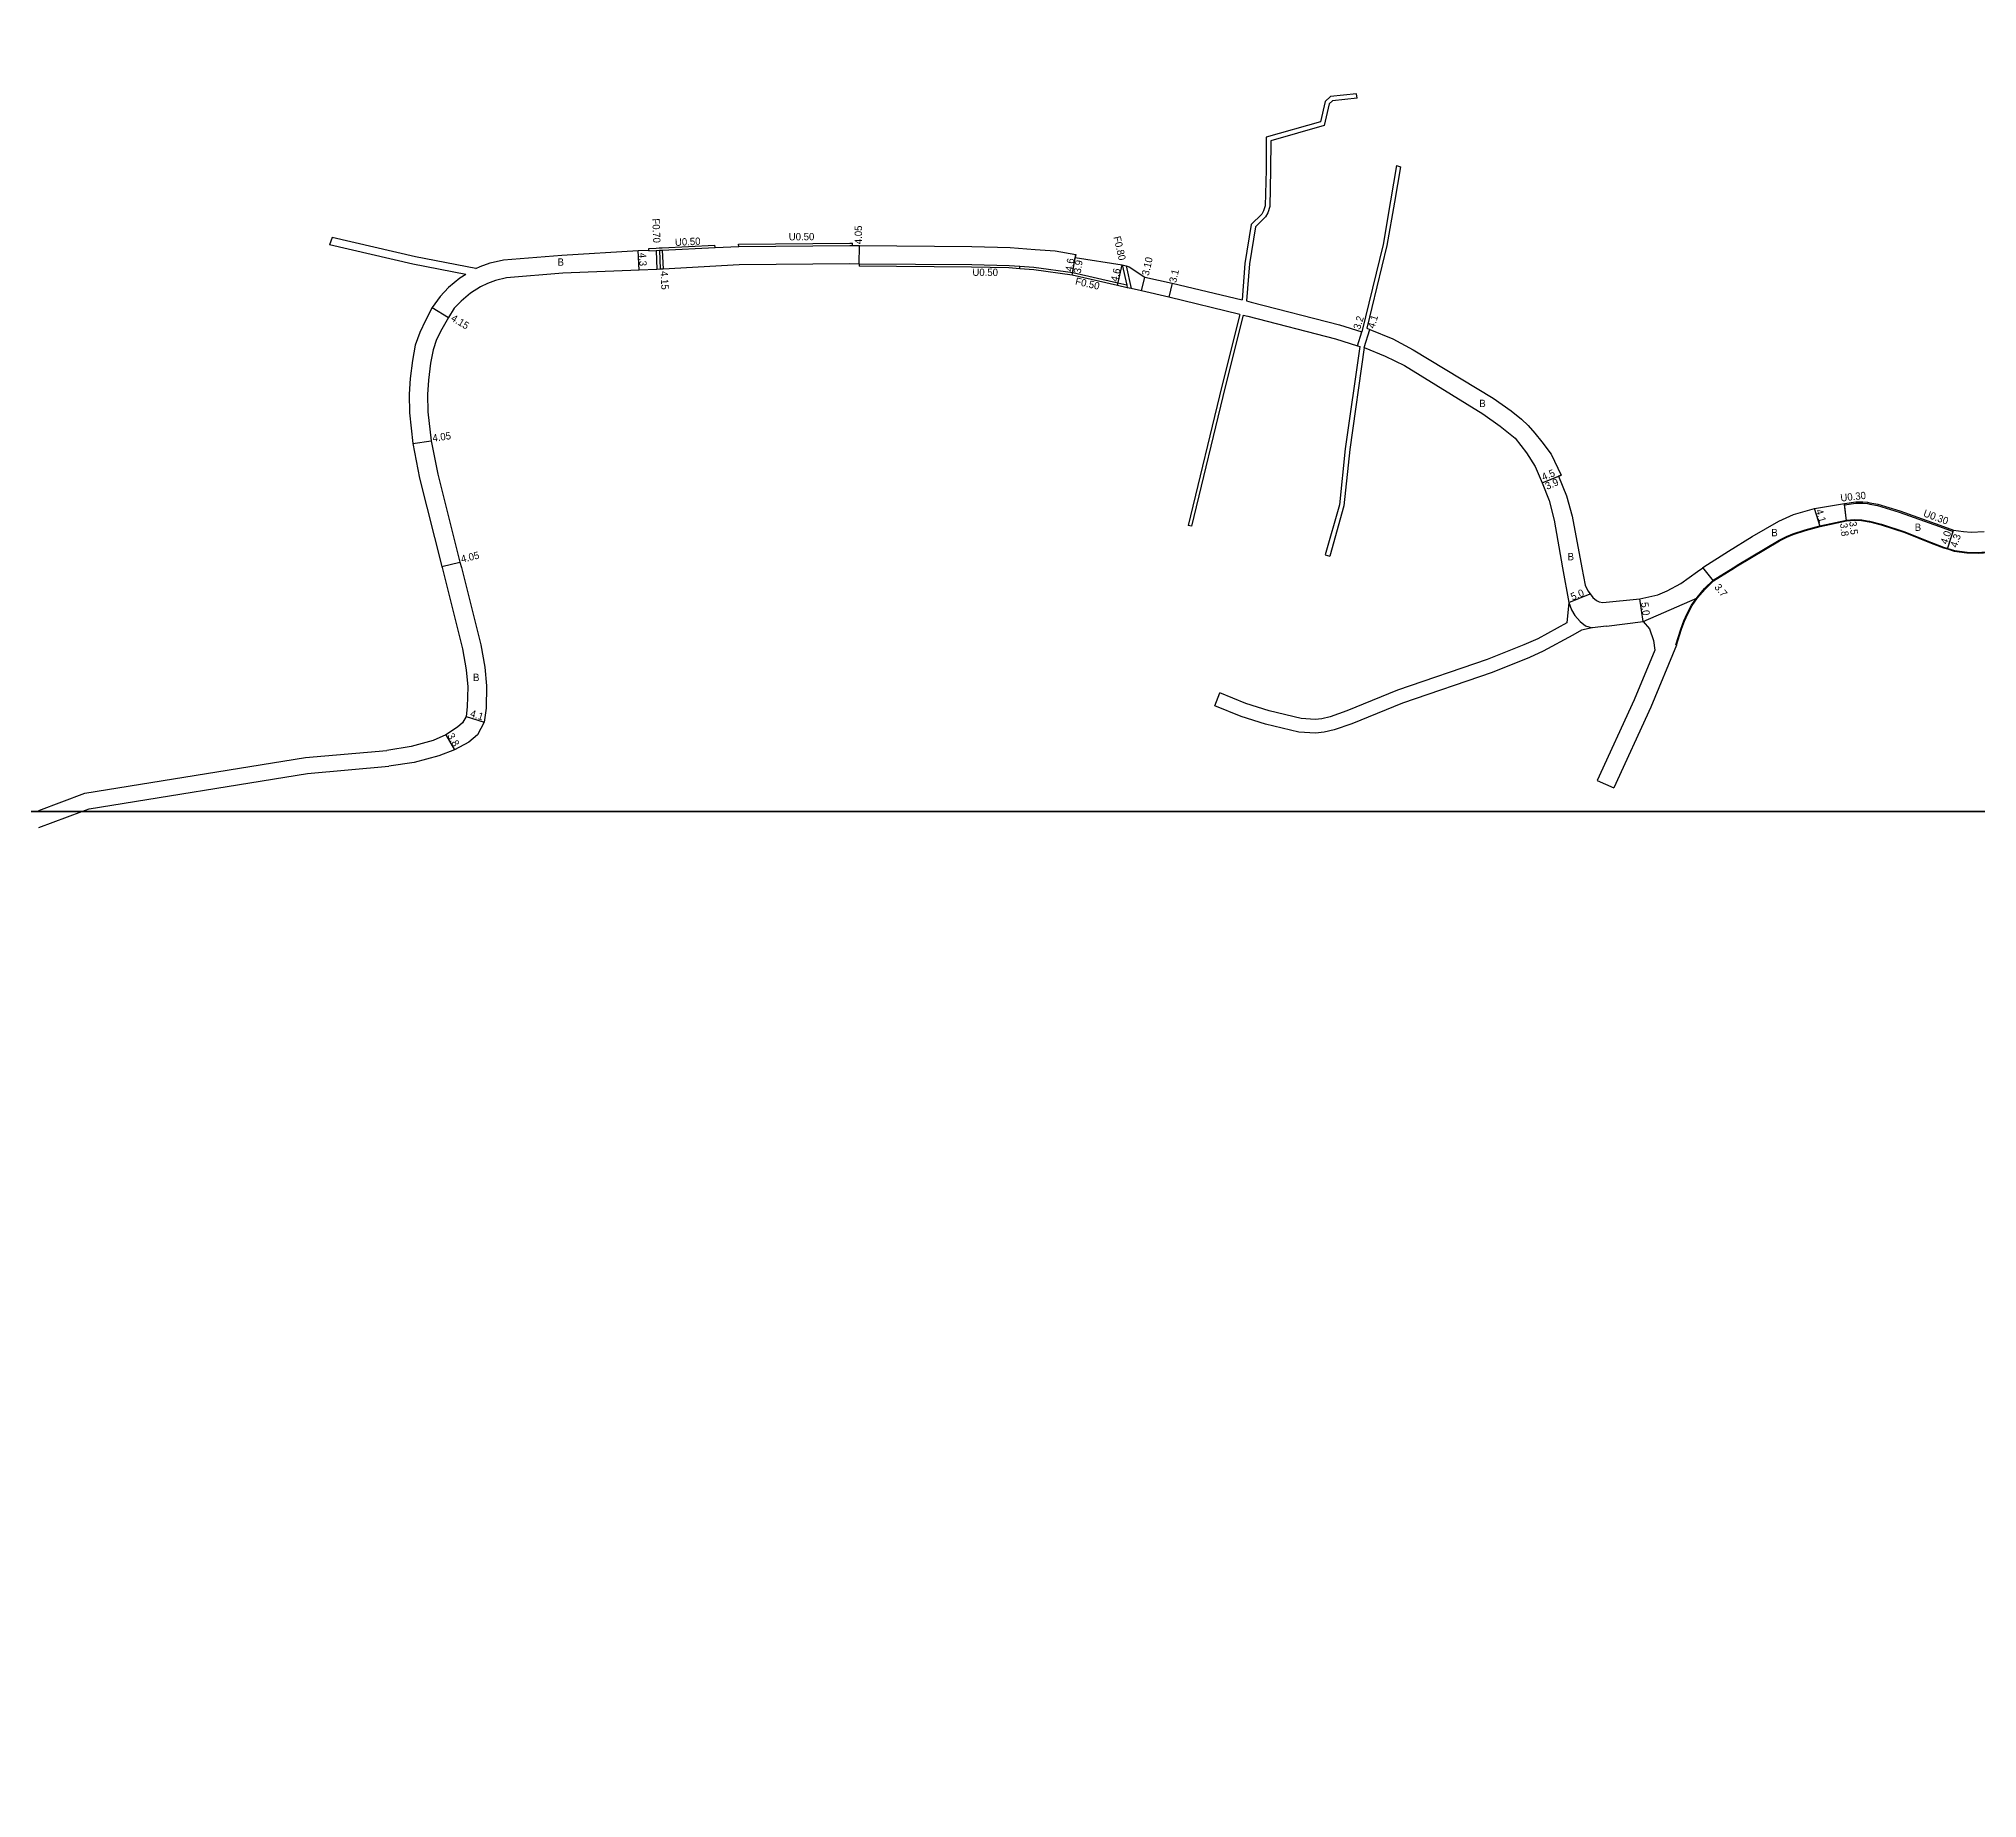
# Model space of a CAD drawing. Header units: metres. Extents: x -16000 to -12000, y -87000 to -84000.
# Drawn here: x -15082.2 to -14658.8, y -84815.6 to -84431.2 of the extents above; entities that cross this region are included whole.
import ezdxf

# ---------------------------------------------------------------- set-up
doc = ezdxf.new("R2010")
doc.units = ezdxf.units.M
doc.header["$LTSCALE"] = 2.5
for name, color, linetype in [('側溝・桝', 7, 'Continuous'), ('図郭', 7, 'Continuous'), ('幅員', 7, 'Continuous'), ('歩道・分離帯・安全施設', 7, 'Continuous'), ('舗装', 7, 'Continuous'), ('道路', 7, 'Continuous')]:
    doc.layers.add(name, color=color, linetype=linetype)
doc.styles.get("Standard").update_dxf_attribs({"font": ''})
doc.styles.get('Standard').set_extended_font_data('@MS PGothic')

msp = doc.modelspace()

# ---------------------------------------------------------------- linework, layer by layer
at = {"layer": '側溝・桝'}
for points in [[(-14948.99, -84476.99), (-14947.37, -84476.92), (-14946.67, -84476.89), (-14946.08, -84476.87), (-14934.51, -84476.31)], [(-14934.49, -84476.81), (-14934.51, -84476.31)], [(-14929.33, -84476.57), (-14929.34, -84476.07), (-14905.03, -84475.85), (-14904.48, -84475.85)], [(-14904.48, -84476.35), (-14904.48, -84475.85)], [(-14948.97, -84477.34), (-14948.99, -84476.99)], [(-14947.35, -84477.42), (-14947.18, -84481.57)], [(-14946.65, -84477.39), (-14946.48, -84481.54)], [(-14902.99, -84480.4), (-14902.99, -84480.9)], [(-14845.58, -84480.59), (-14844.56, -84485.03), (-14844.44, -84485.57)], [(-14867.92, -84481.46), (-14870.29, -84481.26), (-14878.44, -84481.06), (-14902.99, -84480.9)], [(-14844.56, -84485.03), (-14846.49, -84484.59), (-14856.37, -84482.36), (-14864.83, -84481.18), (-14867.88, -84480.96)], [(-14844.71, -84480.81), (-14843.57, -84485.76)], [(-14687.77, -84532.71), (-14685.31, -84532.37), (-14683.77, -84532.36), (-14682.72, -84532.45), (-14682.23, -84532.54)], [(-14682.23, -84532.54), (-14680.49, -84532.84), (-14675.71, -84534.3), (-14666.95, -84537.44), (-14663.92, -84538.58)]]:
    msp.add_lwpolyline(points, dxfattribs=at)
at = {"layer": '図郭'}
for points in [[(-15200, -84600), (-14400, -84600), (-14400, -84000), (-15200, -84000)], [(-15200, -85200), (-14400, -85200), (-14400, -84600), (-15200, -84600)]]:
    msp.add_lwpolyline(points, close=True, dxfattribs=at)
at = {"layer": '幅員'}
for points in [[(-14902.99, -84480.4), (-14902.96, -84476.35)], [(-14951.06, -84481.73), (-14951.26, -84477.44)], [(-14946.06, -84477.37), (-14945.86, -84481.51)], [(-14856.46, -84482.85), (-14855.71, -84478.31)], [(-14856.46, -84482.85), (-14855.82, -84479)], [(-14846.6, -84485.08), (-14845.58, -84480.59)], [(-14841.31, -84486.27), (-14840.62, -84483.25)], [(-14834.64, -84484.6), (-14835.34, -84487.62)], [(-14996.3, -84489.91), (-14992.74, -84492.06)], [(-14794.15, -84498.26), (-14793.21, -84495.2)], [(-14792.68, -84498.62), (-14791.48, -84494.69)], [(-15000.5, -84519.64), (-14996.5, -84519.03)], [(-14753.82, -84528.23), (-14749.66, -84526.5)], [(-14753.82, -84528.23), (-14750.21, -84526.73)], [(-14693.11, -84537.76), (-14694.32, -84533.84)], [(-14687.32, -84536.48), (-14687.77, -84532.71)], [(-14687.32, -84536.48), (-14687.73, -84533.01)], [(-14665.27, -84542.66), (-14663.92, -84538.58)], [(-14665.27, -84542.66), (-14664.01, -84538.86)], [(-14994.15, -84546.49), (-14990.22, -84545.51)], [(-14716.36, -84549.6), (-14718.68, -84546.71)], [(-14747.99, -84554.35), (-14743.35, -84552.49)], [(-14731.78, -84558.47), (-14732.44, -84553.52)], [(-14988.83, -84579.22), (-14984.92, -84580.48)], [(-14993.27, -84583.23), (-14991.42, -84586.55)]]:
    msp.add_lwpolyline(points, dxfattribs=at)
at = {"layer": '歩道・分離帯・安全施設'}
for points in [[(-14674.55, -84538.88), (-14668.77, -84541.26), (-14666.13, -84542.25), (-14663.75, -84542.96), (-14661, -84543.33), (-14658.48, -84543.39), (-14656.27, -84543.24), (-14653.94, -84542.8), (-14652.3, -84542.3), (-14650.71, -84541.44), (-14649.14, -84539.99), (-14647.24, -84537.87), (-14643.66, -84533.7), (-14638.63, -84527.74), (-14632.55, -84520.6)], [(-14712.11, -84546.74), (-14711.23, -84546.18), (-14702.05, -84540.72), (-14700.43, -84539.95), (-14699.04, -84539.35), (-14696.36, -84538.46), (-14693.15, -84537.61), (-14687.34, -84536.33), (-14685.6, -84536.23), (-14684.01, -84536.31), (-14682.34, -84536.56), (-14682.23, -84536.59)], [(-14682.23, -84536.59), (-14679.68, -84537.24), (-14674.55, -84538.88)], [(-14724.59, -84563.63), (-14723.51, -84560.16), (-14722.89, -84558.37), (-14722.15, -84556.73), (-14721.16, -84554.96), (-14719.97, -84553.25), (-14718.34, -84551.32), (-14716.45, -84549.48), (-14712.11, -84546.74)]]:
    msp.add_lwpolyline(points, dxfattribs=at)
at = {"layer": '舗装'}
for points in [[(-14747.99, -84554.35), (-14747.38, -84555.96), (-14746.7, -84557.2), (-14745.52, -84558.49), (-14744.34, -84559.44), (-14742.91, -84559.89)], [(-14731.78, -84558.47), (-14719.85, -84553.34)], [(-14993.27, -84583.23), (-14991.42, -84586.55)]]:
    msp.add_lwpolyline(points, dxfattribs=at)
at = {"layer": '道路'}
for points in [[(-14794.34, -84443.18), (-14800.06, -84443.82), (-14801.25, -84444.86), (-14802.25, -84449.36), (-14814.07, -84452.71), (-14814.13, -84459.81), (-14814.33, -84467.67), (-14814.68, -84468.81), (-14815.05, -84469.48), (-14817.39, -84471.77), (-14818.75, -84480.28), (-14819.37, -84488.24)], [(-14794.23, -84444.18), (-14799.64, -84444.78), (-14800.34, -84445.4), (-14801.41, -84450.16), (-14813.08, -84453.46), (-14813.13, -84459.82), (-14813.33, -84467.83), (-14813.75, -84469.21), (-14814.25, -84470.09), (-14816.45, -84472.25), (-14817.75, -84480.39), (-14818.39, -84488.47)], [(-14794.23, -84444.18), (-14794.34, -84443.18)], [(-14785.6, -84458.89), (-14786.91, -84466.63), (-14788.55, -84476.12), (-14793.21, -84495.2)], [(-14784.78, -84459.13), (-14786.08, -84466.88), (-14787.73, -84476.36), (-14792.14, -84494.42)], [(-14785.6, -84458.89), (-14784.78, -84459.13)], [(-15018.12, -84474.62), (-15018.71, -84476.2)], [(-14988.95, -84482.68), (-15000.55, -84480.41), (-15018.71, -84476.2)], [(-14986.76, -84481.41), (-14999.96, -84478.83), (-15018.12, -84474.62)], [(-14986.76, -84481.41), (-14985.83, -84480.94), (-14983.61, -84480.14), (-14980.72, -84479.45), (-14968, -84478.43), (-14951.26, -84477.44), (-14948.97, -84477.34), (-14948.96, -84477.49), (-14947.35, -84477.42), (-14946.65, -84477.39), (-14946.06, -84477.37), (-14934.49, -84476.81), (-14929.33, -84476.57), (-14905.03, -84476.35), (-14904.48, -84476.35), (-14902.96, -84476.35), (-14878.38, -84476.56), (-14870.04, -84476.76), (-14864.53, -84477.23), (-14860.2, -84477.55), (-14855.71, -84478.31)], [(-14819.86, -84491.41), (-14835.34, -84487.62), (-14841.31, -84486.27), (-14843.57, -84485.76), (-14844.44, -84485.57), (-14846.6, -84485.08), (-14856.46, -84482.85), (-14864.89, -84481.67), (-14867.92, -84481.46), (-14867.88, -84480.96), (-14870.26, -84480.76), (-14878.43, -84480.56), (-14902.99, -84480.4), (-14905.03, -84480.35), (-14929.22, -84480.57), (-14945.86, -84481.51), (-14946.48, -84481.54), (-14947.18, -84481.57), (-14951.06, -84481.73), (-14967.74, -84482.42), (-14980.09, -84483.41), (-14982.46, -84483.98), (-14984.24, -84484.62), (-14985.7, -84485.36), (-14987.89, -84486.74), (-14989.98, -84488.48), (-14991.45, -84490.02), (-14992.74, -84492.06), (-14994.19, -84494.65), (-14995.31, -84496.9), (-14996.09, -84499.15), (-14996.64, -84502.06), (-14997.1, -84505.76), (-14997.31, -84508.91), (-14997.27, -84512.69), (-14996.5, -84519.03)], [(-14855.71, -84478.31), (-14855.82, -84479), (-14845.58, -84480.59), (-14844.71, -84480.81), (-14844.02, -84480.98), (-14840.62, -84483.25), (-14834.64, -84484.6), (-14819.37, -84488.24)], [(-14988.95, -84482.68), (-14990.25, -84483.49), (-14992.71, -84485.55), (-14994.54, -84487.46), (-14996.3, -84489.91), (-14997.72, -84492.75), (-14999.01, -84495.35), (-14999.97, -84498.12), (-15000.59, -84501.45), (-15001.08, -84505.38), (-15001.31, -84508.8), (-15001.27, -84512.94), (-15000.5, -84519.64), (-14999.05, -84527.2), (-14994.15, -84546.49), (-14994.09, -84546.73)], [(-14818.39, -84488.47), (-14817.37, -84488.71), (-14798.11, -84493.67), (-14793.21, -84495.2)], [(-14819.86, -84491.41), (-14823.81, -84507.07), (-14831.17, -84537.55)], [(-14819.15, -84491.58), (-14823.08, -84507.2), (-14830.45, -84537.68)], [(-14819.15, -84491.58), (-14818.13, -84491.82), (-14798.99, -84496.75), (-14794.15, -84498.26), (-14793.66, -84498.41)], [(-14792.14, -84494.42), (-14791.48, -84494.69), (-14786.43, -84496.78), (-14781.96, -84499.15), (-14764.53, -84509.71), (-14760.57, -84512.51), (-14758.33, -84514.28), (-14756.84, -84515.69), (-14755.38, -84517.32), (-14753.88, -84519.28), (-14751.83, -84521.94), (-14749.66, -84526.5), (-14750.21, -84526.73), (-14748.51, -84531.08), (-14747.28, -84535.5), (-14745.12, -84546.74)], [(-14793.66, -84498.41), (-14796.84, -84520.77), (-14798.11, -84533.02), (-14801.18, -84543.93)], [(-14792.68, -84498.62), (-14795.84, -84520.9), (-14797.13, -84533.21), (-14800.21, -84544.2)], [(-14792.68, -84498.62), (-14788.12, -84500.52), (-14783.88, -84502.6), (-14766.8, -84513.13), (-14763.02, -84515.79), (-14759.7, -84518.42), (-14757.25, -84521.62), (-14755.36, -84524.66), (-14753.82, -84528.23), (-14752.3, -84532.04), (-14751.2, -84536.38), (-14749.35, -84546.74)], [(-14996.5, -84519.03), (-14995.09, -84526.32), (-14990.22, -84545.51)], [(-14674.6, -84539.02), (-14668.83, -84541.4), (-14666.17, -84542.39), (-14665.27, -84542.66), (-14663.78, -84543.11), (-14661.01, -84543.48), (-14658.48, -84543.54), (-14656.25, -84543.39), (-14653.9, -84542.95), (-14652.25, -84542.44), (-14650.62, -84541.56), (-14649.03, -84540.1), (-14648.31, -84539.29), (-14647.13, -84537.97), (-14643.54, -84533.8), (-14638.51, -84527.84), (-14633.76, -84522.25), (-14632.44, -84520.7)], [(-14718.71, -84546.74), (-14718.68, -84546.71), (-14718.46, -84546.55), (-14713.08, -84543.15), (-14707.92, -84539.92), (-14702.12, -84536.59), (-14698.87, -84535.13), (-14694.32, -84533.84), (-14687.77, -84532.71), (-14687.73, -84533.01), (-14685.29, -84532.67), (-14683.78, -84532.66), (-14682.75, -84532.75), (-14682.23, -84532.84)], [(-14682.23, -84532.84), (-14680.56, -84533.13), (-14675.81, -84534.58), (-14667.04, -84537.73), (-14664.01, -84538.86), (-14663.92, -84538.58), (-14661.75, -84538.85), (-14660.11, -84539), (-14657.25, -84538.85)], [(-14830.45, -84537.68), (-14831.17, -84537.55)], [(-14711.83, -84546.74), (-14711.15, -84546.31), (-14701.98, -84540.85), (-14700.36, -84540.09), (-14698.98, -84539.49), (-14696.32, -84538.61), (-14693.11, -84537.76), (-14687.32, -84536.48), (-14685.6, -84536.38), (-14684.03, -84536.46), (-14682.37, -84536.7), (-14682.23, -84536.74)], [(-14682.23, -84536.74), (-14679.73, -84537.38), (-14674.6, -84539.02)], [(-14801.18, -84543.93), (-14800.21, -84544.2)], [(-14994.09, -84546.73), (-14989.69, -84564.48), (-14988.89, -84569.05), (-14988.53, -84572.75), (-14988.61, -84577.15), (-14988.83, -84579.22), (-14989.63, -84580.63), (-14990.75, -84581.58), (-14993.27, -84583.23)], [(-14989.91, -84546.73), (-14985.67, -84563.63), (-14984.82, -84568.51), (-14984.43, -84572.59), (-14984.51, -84577.4), (-14984.92, -84580.48), (-14986.42, -84583.29), (-14988.28, -84584.87), (-14991.42, -84586.55)], [(-14990.22, -84545.51), (-14989.91, -84546.73)], [(-14749.35, -84546.74), (-14747.99, -84554.35)], [(-14745.12, -84546.74), (-14744.39, -84550.56), (-14743.84, -84551.82), (-14743.35, -84552.49), (-14742.73, -84553.27), (-14741.93, -84553.89), (-14741.38, -84554.17), (-14740.58, -84554.34), (-14732.44, -84553.52), (-14728.56, -84552.64), (-14726.51, -84551.79)], [(-14726.51, -84551.79), (-14723.54, -84550.21), (-14719.87, -84547.55), (-14718.71, -84546.74)], [(-14719.85, -84553.34), (-14718.23, -84551.42), (-14716.36, -84549.6), (-14711.83, -84546.74)], [(-14747.99, -84554.35), (-14748.44, -84558.76)], [(-14724.45, -84563.67), (-14723.37, -84560.21), (-14722.75, -84558.43), (-14722.01, -84556.8), (-14721.03, -84555.04), (-14719.85, -84553.34)], [(-14748.44, -84558.76), (-14754.77, -84562.26), (-14757.78, -84563.58), (-14765.8, -84566.83)], [(-14742.91, -84559.89), (-14745.21, -84560.41), (-14747.11, -84561.46)], [(-14739.73, -84559.51), (-14742.91, -84559.89)], [(-14739.73, -84559.51), (-14731.78, -84558.47)], [(-14731.78, -84558.47), (-14730.38, -84560.13), (-14729.52, -84562.62)], [(-14747.11, -84561.46), (-14753.57, -84565.01), (-14756.61, -84566.34), (-14764.75, -84569.65)], [(-14729.52, -84562.62), (-14729.23, -84564.75), (-14733.72, -84575.58), (-14741.81, -84593.21)], [(-14724.45, -84563.67), (-14730.09, -84577.25), (-14738.17, -84594.87)], [(-14765.8, -84566.83), (-14785.39, -84573.52), (-14796.49, -84578.04), (-14800.09, -84579.31), (-14801.95, -84579.73), (-14803.38, -84579.91), (-14806.49, -84579.68), (-14813.47, -84578.04), (-14818.54, -84576.45), (-14824.22, -84574.12)], [(-14764.75, -84569.65), (-14784.33, -84576.33), (-14795.42, -84580.84), (-14799.26, -84582.2), (-14801.43, -84582.68), (-14803.3, -84582.92), (-14806.95, -84582.66), (-14814.26, -84580.93), (-14819.56, -84579.27), (-14825.35, -84576.9)], [(-14825.35, -84576.9), (-14824.22, -84574.12)], [(-14993.27, -84583.23), (-14996.05, -84584.53), (-15000.91, -84585.84), (-15006.21, -84586.65)], [(-15082.23, -84599.8), (-15072.15, -84596), (-15023.94, -84588.25), (-15006.21, -84586.65)], [(-15072.83, -84600), (-15071.25, -84599.4), (-15023.5, -84591.73), (-15005.79, -84590.13)], [(-14991.42, -84586.55), (-14994.85, -84587.83), (-15000.19, -84589.27), (-15005.79, -84590.13)], [(-14741.81, -84593.21), (-14738.17, -84594.87)], [(-15082.23, -84603.53), (-15072.83, -84600)]]:
    msp.add_lwpolyline(points, dxfattribs=at)

# ---------------------------------------------------------------- texts
at = {"layer": '側溝・桝'}
for s, rotation, p in [('F0.70', 272.3599, (-14948.22, -84470.47)), ('U0.50', 2.7346, (-14943.22, -84476.45)), ('U0.50', 0.282, (-14918.39, -84475.23)), ('F0.80', 282.9364, (-14847.47, -84474.51)), ('U0.50', 359.5326, (-14878.28, -84482.98)), ('F0.50', 347.2701, (-14855.92, -84484.87)), ('U0.30', 6.1456, (-14688.57, -84532.3)), ('U0.30', 340.2642, (-14670.68, -84535.49))]:
    msp.add_text(s, height=1.6, rotation=rotation, dxfattribs=at).set_placement(p)
at = {"layer": '幅員'}
for s, rotation, p in [('4.05', 89.5338, (-14902.42, -84476.07)), ('4.3', 272.7273, (-14951.14, -84477.98)), ('4.6', 80.6536, (-14856.44, -84482.15)), ('3.9', 80.6536, (-14854.63, -84482.55)), ('3.10', 77.1104, (-14839.76, -84483.06)), ('4.15', 272.7273, (-14946.4, -84481.97)), ('4.6', 77.1218, (-14846.54, -84484.37)), ('3.1', 77.011, (-14833.78, -84484.6)), ('4.15', 328.9088, (-14992.34, -84492.66)), ('3.2', 72.9845, (-14793.59, -84494.84)), ('4.1', 72.9845, (-14790.47, -84494.6)), ('4.05', 8.6928, (-14996.11, -84519.25)), ('4.5', 22.5586, (-14753.53, -84527.76)), ('3.9', 22.5586, (-14752.74, -84529.75)), ('4.1', 287.0452, (-14694.09, -84534.24)), ('3.8', 276.7936, (-14688.74, -84537.09)), ('3.5', 276.7936, (-14686.74, -84536.72)), ('4.0', 71.7266, (-14665.33, -84541.77)), ('4.3', 71.7266, (-14663.2, -84542.47)), ('4.05', 13.9402, (-14989.81, -84545.69)), ('5.0', 21.9245, (-14747.19, -84553.92)), ('3.7', 308.8651, (-14716.29, -84551.05)), ('5.0', 277.639, (-14732.22, -84554.39)), ('4.1', 342.1783, (-14988.14, -84579.25)), ('3.8', 299.1211, (-14993.04, -84583.45))]:
    msp.add_text(s, height=1.6, rotation=rotation, dxfattribs=at).set_placement(p)
at = {"layer": '舗装'}
for p in [(-14968.9, -84480.77), (-14767.54, -84511.65), (-14703.75, -84539.88), (-14672.42, -84538.7), (-14748.24, -84545.13), (-14987.37, -84571.5)]:
    msp.add_text('B', height=1.6, dxfattribs=at).set_placement(p)

doc.saveas('drawing.dxf')
